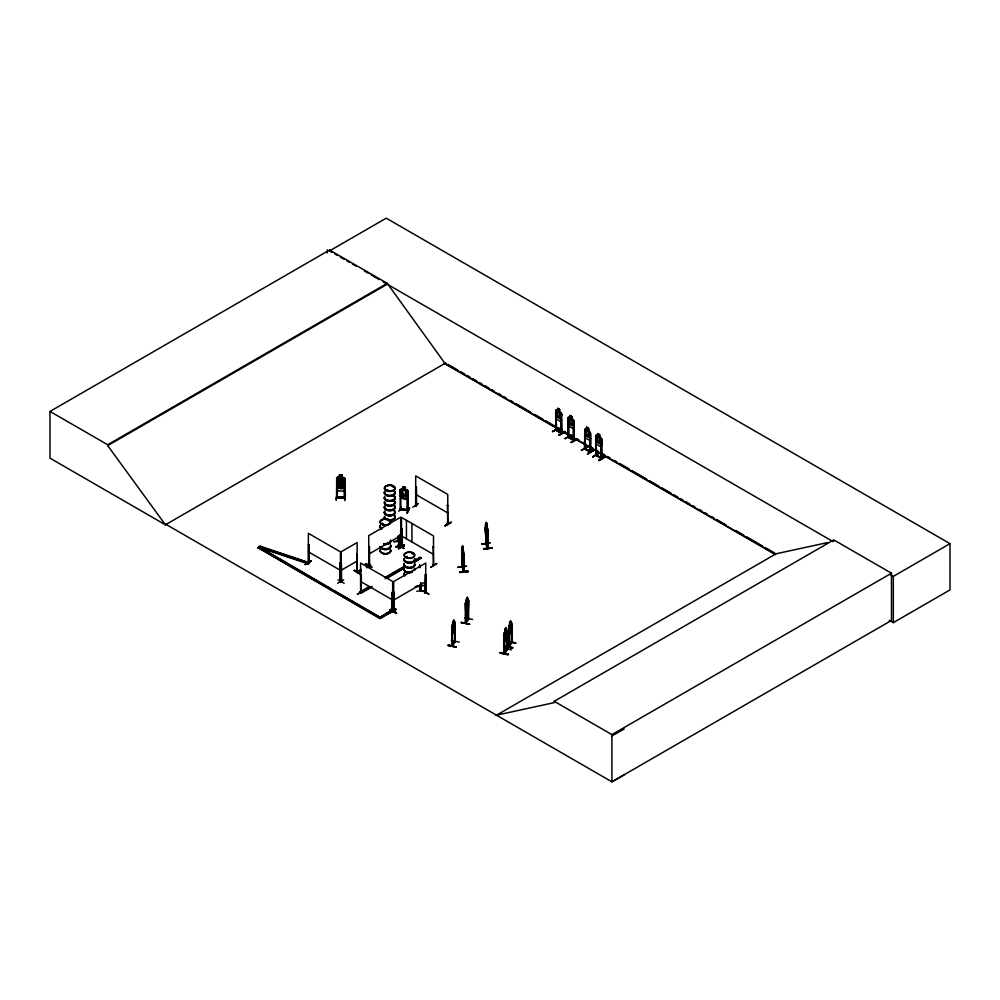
<?xml version="1.0" encoding="UTF-8"?>
<svg xmlns="http://www.w3.org/2000/svg" width="1000" height="1000" viewBox="0 0 1000 1000"><rect width="100%" height="100%" fill="white"/><g stroke="black" fill="none" stroke-linecap="round" stroke-linejoin="round"><path stroke-width="1.5" d="M398.625 541.938L398.15 536.925M399.65 545.875L399.675 535.037M398.325 541.55L400.125 545.6L398.475 541.475M420.938 582.913L420.8 591.138L419.237 586.312M421.075 583.35L421.087 591.112L419.65 585.7M462.587 567.475L462.512 556.688M419.913 566.625L420.087 567.5L419.787 565.788M454.862 627.788L454.637 630.538L452.188 634.038L454.525 630.475L454.625 621.375L451.925 626.2M468.088 607.688L468.312 604.938L468.088 607.688L465.637 611.188L465.325 603.312L468.075 598.525L467.275 606.475L466.337 607.875L465.825 606.812M506.737 638.013L507.05 635.288L506.825 638.038L504.375 641.538L506.825 638.038M486.325 529.837L486.887 531.3L486.062 525.25L485.887 544.237L485.7 523.938C484.613 523.312 486.012 545.788 487.488 539.125M343.975 491.112L345 488.913L344.038 491.188L337.525 490.825M343.988 482.025L337.587 481.788L336.662 482.475L339.45 481.737L339.45 479.462L342.225 479.588L342.212 481.925L343.525 482.762L343.525 487.013L342.137 488.762L339.538 488.65L338.15 486.763L338.15 482.512L339.538 481.812M342.225 479.588L339.438 479.513M342.212 481.925L345 482.8M456.025 646.975L447.95 645.512L456.05 647L448.113 644.875L456.012 647.013M461.388 622.625C486.475 627.413 444.288 619.125 469.438 624.175M500.125 652.962C507.638 652.3 514.188 656.812 500.125 652.962L508.05 654.712M500.275 652.412L508.2 654.125M500.262 652.712L508.212 654.5M504.6 646.3C528.913 651.963 488.237 641.812 512.525 648.088M504.75 646L512.663 647.812M512.675 647.513L504.762 645.688M337.612 477.2L336.688 477.887L336.562 497.788L345.037 498.038L336.712 497.8M336.675 477.938L339.45 477.275L339.462 474.938L342.238 475.087L342.225 477.413L345.012 478.312L344.825 498.25L344.913 478.338M336.675 484.038L337.537 486.35L344.05 486.688L345 484.475M337.425 479.137L336.637 479.263L337.425 479.137L337.3 497.85L337.512 496.962L336.6 496.887L336.55 497.762M337.537 486.35L344.05 486.688M336.175 500.112L336.938 494.85L336.175 499.738M345.012 497.525L337.4 496.938M344.025 477.512L337.562 477.175M344.188 479.487L344.95 479.525L344.188 479.487L344.237 498.212L344.175 497.5M344.062 497.675C348.338 496.5 334.475 497.438 337.3 497.15M344.637 500.562L345.425 495.288L344.7 500.213M344.175 583.288L338.025 579.913M386.438 489.8L387.75 490.112M387.512 489.888L386.5 489.975L387.225 490.175M386.388 490.35L387.6 489.812M382.762 523.337C380.225 525.087 385.15 523.413 381.9 523.65M382.612 523.95L382.175 523.513M392.975 486.8L393.188 486.875M388.387 520.112L388.938 520.6L388.425 520.087A5.3 3.062 0 0 0 393.95 518.987A5.3 3.062 0 0 0 394.338 515.6A5.3 3.062 0 0 1 393.95 518.987A5.3 3.062 0 0 1 388.375 520.075L388.537 520.05M405.838 557.112L406.825 556.487M407.362 557.025L405.863 556.912M412.113 553.638L412.738 553.2M412.113 553.5L412.887 553.75L412.612 553.175M412.337 553.337L412.262 553.663M451.95 626.175L452.287 624.925M465.375 603.35L467.4 597.263L466.5 598.9M504.375 632.337L504.025 633.675L506.812 628.862L507.175 649.575L507.488 648.425L506.85 648.85M508.95 625.688L508.6 646.912L511.662 642.337M454.913 641.4L451.95 645.425L454.637 641.538M451.962 645.987L451.875 626.163M452.287 645.588L452.525 627.188M454.65 641.912L454.538 621.35M455.225 641.675L452.275 646.15L452.375 625.413L452.85 621.6L453.938 620.125L453.9 622.525M465.988 622.863L465.337 622.525L466 622.112L465.65 623.3L465.688 604.275M468.075 619.138L468.762 618.075L468.137 618.4M468.113 619.175L468.7 600.275L468.438 619.225L468 598.5M504.7 653.188L504.075 652.875L506.85 649.038M507.225 649.5L504.387 653.138M504.45 653.075L504.762 652.487L504.1 652.8M504.712 653.238L504.712 652.537M506.863 649.45L507.15 630.562L507.475 649.188L504.438 653.637L504.562 632.913L505.037 629.1L506.125 627.612L506.1 630.013M511.325 642.362L509.012 646.225M508.55 646.875L509.212 645.8M511.325 642.175L511.975 641.75L511.65 642.913L511.587 622.612M511.35 642.75L511.637 623.888L511.938 642.4M511.925 641.838L511.562 642.425M511.925 642.513L508.925 646.975L508.862 645.788M487.188 532.087L486.887 533.125L486.025 529.05M365.412 563.95C371.075 564.438 376.5 571.1 365.412 563.95L371.475 567.362M365.712 563.7L371.737 567.188M390.163 609.75C402.962 618.675 393.025 607.762 390.163 609.763M466.388 598.775L465.688 623.25L468.713 618.8M509.6 624.725L509.012 646.9M560.875 421.587L561.663 413.663L559.688 411.725M584.6 435.15L585.138 437.8L589.837 440.438L590.45 438.512M589.837 440.438L590.513 438.562M601.625 444.975C600.175 450.012 603.513 439.162 600.938 437.738L596.337 435.087L595.85 435.575M455.288 641.637L454.938 623.062L455.012 641.988M485.887 544.237L487.575 548.475M485.962 543.787L487.925 548.462L487.575 528.612L485.725 524.025M405.35 498.862L405.475 487.362L402.8 486.912L402.775 489.237L400.1 489.6L400.925 498.1L407.2 499.175L408.15 497.013M552.712 431.637L558.725 428.175M565.05 438.8L571.075 435.3M587.55 446.987L581.263 450.35L587.275 446.887M592.737 456.887L598.737 453.438M412.713 507.212L418.4 503.625M398.475 548.737L404.45 545.25M419.738 586.8L419.188 585.75M308.337 563.112L309 563.438L309.15 544.775L308.4 544.587L308.938 544.9M309 562.762L308.312 562.4L309.212 563.312L309.15 544.775M339.812 580.588L340.725 580.8L339.825 580.763M371.875 586.975L361.188 593.138L360.938 591.95M369.363 586.487L360.012 591.888L361.188 593.138L360.85 591.95M415.65 505.688L415.712 475.913L447.75 494.412L447.812 524.2L447.4 523.013M416.538 505.188C415.025 504.038 417.362 507.1 415.85 505.5M402.088 546.85L401.4 546.5L402.3 547.4L402.238 528.875L401.475 528.675L402.238 528.875M402.312 546.7L401.625 546.35M447.738 523.525L447.137 523.138L447.75 523.488M433.525 565L432.912 564.663L433.5 565.05M433.188 546.75L433.525 565.675M400.1 489.6L400.2 509.513L400.962 509.588L400.325 508.6M402.863 498.438L402.8 486.912M405.438 487.413L402.775 486.962M400.925 498.1L407.2 499.175M407.375 492.2L408.2 492.163L407.375 492.2L407.3 510.712L408.137 510.863L408.15 490.9L407.2 489.938L400.988 489.012M555.662 430.15L561.663 433.55L561.6 413.663M556.525 430.35L555.925 411.5L556.475 430.288M561.575 433.562L561.475 432.837M567.987 436.562C569.963 436.887 567.45 436.35 568.1 437.3L568.038 417.425L568.65 426.15L573.337 428.775L574.012 426.912M570.075 415.438L569.087 422.3L570.075 424.7L571.912 425.763L572.9 424.5L572.9 420.25L571.912 418.925C574.15 416.337 566.962 414.25 572.038 416.575L572.038 418.85L573.95 420.838L574.012 440.688L568.062 437.25L568.275 418.625L568.587 437.6L568.812 425.112M573.925 440.688L573.825 439.975M568.312 437.125L574.225 440.562L573.612 421.712L573.35 440.3L573.612 421.712M584.862 448.137L584.763 448.075M585.1 430.725L584.562 430.412L585.312 430.6L585.087 449.263L585.312 448.4M590.112 439.538L589.938 452.05L590.112 433.375M595.662 455.363L596.337 435.087M596.562 455.6L595.95 436.75L596.462 455.5M601.025 457.738C606.462 459.85 587.238 450.675 601.237 457.812M400.962 490.913L400.138 490.95L400.962 490.913L400.763 509.613M401.312 507L398.825 511.337M408.113 510.825L400.075 509.462L400.95 508.713M401.05 508.75C409.4 509.65 412.375 511.613 400.225 509.288M401.05 508.95L408.288 510M409.475 508.025L407.025 513.112L409.575 508.375M407.137 513.075L409.513 508.325M419.263 566.512L419.925 567.463M462.025 547.312L463.638 551.962M369.475 546.7L368.725 546.9L369.475 546.7L369.475 565.275L369.325 564.375M401.037 547.05C399.575 547.737 401.65 545.712 400.387 546.688M393.5 611.15L394.075 610.85M424.913 593.05L425.575 591.987M485.613 534.487C483.663 518.125 488.25 536.962 487.287 531.725M451.287 640.387L459.25 642.163M454.613 641.225L455.05 641.325M451.925 645.975L452.287 645.1M451.975 646.05L454.938 641.562M466.5 599.663L467.1 598M453.05 621.75L453.65 620.85L453.05 622.513M451.812 628.337L454.862 623.837M464.625 617.812L472.575 619.475M468.537 618.488L465.375 623.237L465.412 603.325M509.05 630.487L509.55 631.562L510.988 627.587L510.613 620.95L509.55 622.45L509.637 624.75M505.238 629.25L505.838 628.35L505.238 630.013M509.712 622.587L510.325 621.688L509.712 623.337M508.875 625.725L511.3 622.2M504.425 634.625L504.5 653.562M509.175 628.013L509.212 646.475M503.525 647.875L511.312 649.825M507.85 641.488L515.938 643L508 641.2M356.812 572.413L357.137 553.775L356.838 572.45L361.25 569.963M386.438 489.712L387.137 490.462M386.575 490.325L386.8 489.6M392.413 486.613L393.263 486.55M388.325 520.425L388.762 520.175M258.05 547.65L380.037 618.075L393.2 611.05L380.037 618.663L258.05 547.65L260.038 546.15L309.225 562.612L308.637 562.288M258.05 548.225L260.038 546.15M309.1 562.5L308.275 563.325L259.212 546.975L331.6 589.35M259.212 547.55L308.275 563.913L309.1 563.088L260.038 546.725M454.862 640.925L454.913 642.075M368.762 565.337L369.263 564.412M368.975 564.837L369.55 564.513L368.663 564.763M369.45 565.25L368.938 547.013M400.262 547.163L400.775 528.4L400.988 547.038L400.775 517.15L368.725 535.65L368.875 565.55M394.288 611.013L394.012 592.388L393.625 611.35L394.288 611.013L394.012 592.388M425.7 592.875L425.788 592.112M386.575 489.675L386.35 490.45M406.275 556.55L407.062 556.85M407.212 557.325L406.987 556.55M487.413 548.038L487.7 529.5L487.9 548.413M487.525 547.825L486.1 543.7L486.4 522.413L486.575 524.8M568.038 417.425L570.138 417.825L570.138 415.55M462.512 567.487L462.612 545.712L463.013 556.438L462.275 552.35M341.388 562.863L341.625 581.475M354.412 570.45L360.288 574.05L354.288 570.513M360.288 574.05L354.263 570.2M415.913 487.038L416.012 505.55M305.113 564.55L311.425 560.862L305.45 564.35M305.363 564.637L311.375 560.862M340.2 581.175L340.1 562.65L340.65 581.438M340.65 562.962L339.888 562.775M400.487 547.337L400.988 528.513M447.413 505.225L447.75 524.163M447.962 505.538L447.212 505.35M403.963 548.263L398.25 545M337.663 583.237L343.675 579.812M400.238 546.462L400.5 546.688M368.725 565.4L369.538 565.163M398.537 548.825L404.5 544.95L398.537 548.438M360.812 574.125L360.938 592.625M444.988 525.85L450.988 522.388M450.95 522.062L444.963 525.525M451.238 522.562L445.238 526.013M433.725 547.062L432.975 546.862M362.663 591.462L357.325 594.2L363.625 590.9M361.325 592.875L360.6 592.75L361.35 592.863M361.413 592.3L360.525 592.062M432.912 564.85L433.738 564.862M360.6 592.812L360.6 563L392.65 581.5L392.713 611.275L392.1 611L392.312 592.312L392.85 611.1M392.85 592.625L392.1 592.438M394.225 592.5L393.475 592.7M425.125 593.175L425.513 574.2L425.575 592.663M422.987 590.8L429.038 594.25L422.738 590.9M392.038 610.413L392.6 611.25M392.713 610.612L392.238 610.1L381.35 616.55M395.812 609.1L389.825 612.962L395.838 609.15M389.875 612.938L395.875 609.475M424.913 592.375L425.725 592.212M425.513 592.7L425.513 574.2M166.15 524.462L165.5 524.85L50 458.162L50 411.438L329.55 250.037L387.262 283.35L444.975 363.4L775.4 554.175M329.55 250.037L329.55 250.9L386.238 218.175L950 543.663L950 589.913L893.312 622.638L889.262 620.288M50 411.438L107.713 444.75L387.262 283.35M624.15 774.85L611.912 781.825L166.075 524.425L165.413 524.8L107.713 445.613L387.262 284.212M165.413 524.8L445.625 363.025M557.663 408.35L559.688 409.45L559.562 411.8L560.55 413.125L560.55 417.375L559.562 418.625L557.725 417.562L556.737 415.175L556.737 410.925L557.725 410.737L557.725 408.312L559.688 409.45M561.263 419.212L561.062 433.275L561.263 414.588L561.875 433.438L555.925 430L555.688 410.3L557.788 410.7M560.9 412.5L556.337 409.938M555.688 416.4L556.287 419.012L555.75 416.362M561.812 414.9L561.062 414.7M561.6 419.812L560.925 421.688L556.287 419.012M558.763 427.9L552.425 431.562L558.763 428.288M573.95 420.838L573.325 419.588L568.688 417.075M574.163 422.025L573.413 421.838M568.65 426.15L568.162 423.512M561.2 432.562L556.325 429.988L561.663 432.875M558.8 434.875L564.812 431.425M565.1 431.938L559.062 435.35L565.075 431.887M571.112 435.037L565.1 438.5M586.5 427.137L588.538 428.237L589.4 431.912L589.4 436.163L588.413 437.413L586.575 436.35L585.588 433.963L585.588 429.712L586.575 429.525L586.638 427.212L588.538 428.237M368.725 554.15L400.775 535.65M341.112 570.288L357.137 561.038M588.538 430.513L588.413 428.312M573.55 439.7L568.675 437.113L574.012 440.012M577.2 438.888L571.112 442.362L577.163 438.812M571.438 442.512L577.45 439.038L571.2 442.362M361.25 569.375L357.238 571.688L358.413 572.362L361.075 570.825M366.587 566.3L369.25 564.75L370.425 565.425L367.75 567.55M597.75 433.55L596.763 440.425L597.75 442.812L599.587 443.875L600.575 442.625L600.575 438.375L599.587 437.038L599.663 434.725L597.688 433.587L599.663 434.725L599.725 436.962M366.413 567.737L370.425 565.425M595.712 435.538L595.75 455.438L601.688 458.8L601.625 438.9M357.113 572.263L358.413 572.95L361.075 571.4M595.712 441.65L596.325 444.263L601.013 446.9M601.3 446L601.087 458.525L601.3 439.825L601.9 458.675L596.013 455.213M601.838 440.138L601.087 439.95M587.612 453.625C606.413 443.325 574.837 461.175 593.675 450.513M596.462 454.825L595.688 454.65L596.35 455.037M592.788 457L598.787 453.15L592.788 456.613M385.4 577.238L404.1 566.438M414.775 560.275L420.125 557.188L421.287 557.863L414.613 562.3M360.012 592.463L362.688 590.925M365.363 589.388L369.363 587.075M385.4 577.812L404.1 567.025M414.775 560.85L420.125 557.762L421.287 558.438M371.875 586.4L361.188 592.562L360.012 591.888M385.225 578.688L403.925 567.888M414.613 561.712L421.287 557.863M386.562 578.488L403.925 568.462M598.787 460.087L604.837 456.65L599.113 460.625M598.787 460.475L605.125 457.15M393.688 600.075L425.725 581.575M392.038 609.8L380.025 617.312M495.85 715.575L776.062 553.787L827.688 542.562M496.5 715.188L554.212 702.638L554.212 701.3L833.763 539.9L891.475 573.212L891.475 620.425L611.912 781.825L611.912 734.613L891.475 573.212M833.763 541.237L833.112 541.625L383.237 281.887M890.638 574.837L893.312 576.388L950 543.663M407.375 510.525L407.463 492.038M611.912 735.962L624.15 728.988M398.612 542L398.6 535.788M463.462 571.312L463.4 570.75M388.137 520.6L388.762 520.462M407.175 557.225L406.087 557.225M402.863 489.325L401.525 489.862L401.525 494.113L402.863 496.163L405.35 496.587L406.688 494.988L406.688 490.737L405.35 489.75L407.2 489.938M408.088 510.163L408 510.863M393.725 611.325L393.688 581.575L425.725 563.075L425.725 592.888M416.012 504.875L415.737 505.037M340.037 580.45L340.5 581.625L340.438 551.85L308.4 533.35L308.275 563.913M433.125 564.538L433.5 565.725M584.712 448.75L590.737 452.2L590.65 433.688L589.9 433.488M601.237 457.612L601.613 458.8M486.25 526.862L486.75 528.575M486.875 528.425L487.175 532.275M485.712 537.25L487.2 540.925M486.912 523.987L486.863 537.562L485.95 533.488M487.3 527.288L487.6 528.638M485.7 530.037L487.3 536.487L487.6 534.75M481.65 543.975L490.05 542.8L481.763 544.25M481.737 544.125L489.963 542.888M483.6 548.65L492 548.237L483.612 548.713M394.025 541.712L402.438 540.612L394.1 541.587M398.612 541.525L399.837 546.312L399.825 535.462M395.838 546.438L404.162 545.475M395.85 546.8L404.237 545.988M463.125 547.3L463.013 549.612M463.913 553.263L463.925 571.825L462.375 567.05L463.512 571.087M462.262 556.038L463.462 559.8L463.525 558.025C463.65 565.125 460.588 546.625 462.1 547.225L462.225 567.513M462.163 556.087L462.1 553.325M419.775 567.275L419.775 565L419.925 567.525M420.2 566.6L419.688 565.013M466.312 566.263L458.025 567.075M458.013 567.35L466.375 566.175M459.6 571.9L467.962 571.038L459.6 571.912L459.688 572.55L468.038 571.638L459.613 572.225M459.6 572.288L468.038 571.6M416.512 586.337L423.562 585.462L415.188 586.638M416.775 591.225L425.138 590.65M397.975 545.1L404.012 548.55M401.688 547.062L401.688 528.562M433.488 565.688L433.525 535.938L401.475 517.438L401.512 547.238M556.213 429.762L555.65 429.412L556.163 430.412M590.4 452.312L590.45 432.45L585.163 428.638L584.562 448.988L590.45 452.3L589.938 451.375M595.95 454.575L596.275 455.725M506.012 630L506.012 636.825L505.062 638.225L504.562 637.163M487.688 547.95L487.7 529.5M402.863 490.087L405.35 490.513M402.863 494.338L405.35 494.762M511.525 622.513L511.587 628.675M510.525 623.2L510.613 620.95M468.387 618.75L466 622.312M505.037 631.375L505.15 629.138M461.512 622.4L469.475 624.163M508.512 633.125L508.938 634.888L511.275 631.325L508.85 634.875L508.537 633.062M504.025 639.788L504.062 633.663M507.875 641.388L515.788 643.15M404.312 568.7A5.312 3.062 0 0 0 406.2 571.925L406.413 572M398.275 541.975L398.3 535.825M462.375 567.05L463.638 571.85L463.35 550.662M419.338 586.825L419.288 586.087M416.163 505.95L416.25 487.475M308.7 562.987L308.6 544.462M361.05 593.038L361.15 574.55M393.413 610.562L393.413 611.237M340.438 581.587L340.1 562.65M329.55 250.9L332.238 252.45M334.925 254L337.612 255.55M340.288 257.1L344.312 259.425M347 260.975L349.688 262.525M352.375 264.075L356.4 266.4M364.45 271.05L368.475 273.375M371.163 274.925L379.212 279.562M448.325 364.575L457.762 370.025M460.462 371.587L464.513 373.925M467.2 375.475L469.9 377.038M472.6 378.587L476.65 380.925M479.35 382.488L482.038 384.05M484.738 385.6L488.787 387.938M491.488 389.5L494.175 391.05M498.225 393.387L500.925 394.95M503.625 396.5L506.312 398.062M510.363 400.4L513.062 401.95M515.763 403.512L530.6 412.075M534.637 414.412L542.737 419.087M545.425 420.637L554.875 426.087M557.562 427.65L561.613 429.988M564.312 431.538L567.013 433.1M569.712 434.663L573.75 436.987M576.45 438.55L579.15 440.112M583.188 442.438L585.887 444M588.587 445.562L592.638 447.9M595.337 449.45L598.025 451.012M600.725 452.562L604.775 454.9M607.475 456.463L610.163 458.013M614.212 460.35L616.912 461.912M619.612 463.462L629.05 468.913M631.75 470.475L646.587 479.038M649.275 480.6L658.725 486.05M661.413 487.6L670.863 493.062M673.55 494.613L677.6 496.95M680.3 498.512L683 500.062M685.7 501.625L689.737 503.963M692.438 505.513L695.138 507.075M699.175 509.412L701.875 510.962M704.575 512.525L707.275 514.075M711.325 516.413L714.013 517.975M716.712 519.525L726.15 524.987M735.6 530.438L743.688 535.1M746.388 536.663L762.575 546M765.263 547.562L774.712 553.013M444.087 363.275L560.462 430.462M563.162 432.025L567.225 434.363M569.925 435.925L775.6 554.675M590.65 451.438L585.163 448.775L590.662 451.488M415.712 494.412L447.75 512.913M401.475 535.938L433.525 554.438M370.425 566.013L369.25 565.337L369.263 546.575M360.6 581.5L392.65 600M308.4 551.85L340.438 570.35M554.212 701.3L611.912 734.613M393.2 611.05L392.125 610.312M259.212 546.975L381.188 617.987L334.288 590.9M392.125 610.988L392.312 592.312M555.712 430.15L555.75 410.262M398.2 541.275L400.175 546.25L399.963 535M420.725 591.112L420.637 582.938M452.375 629.663L452.875 630.725L454.325 626.763L453.85 620.1M486.375 528.387L486.75 529.325M486.262 530.025L486.863 535.737L486.262 534.275M486.3 522.425L486.975 524M486.425 523.188L486.788 524.888L486.425 523.95M485.887 543.5L485.75 543.8M337.587 490.812L336.662 488.525L337.512 490.887M400.213 495.65L401.012 497.987M462.625 546.5L462.925 547.45M462.625 547.263L462.925 548.212M467.95 571L468.038 571.65M462.238 567.087L463.825 571.375L463.762 552.837M419.338 566.312L419.7 567.425M419.412 586.375L420.725 590.363M404.237 546.05L395.925 547.038M504.062 639.725L504.462 641.562M451.95 632.25L452.287 633.95M451.875 632.238L452.262 634.062M893.312 576.388L893.312 622.638M586.575 427.1L586.575 429.525M585.312 430.6L585.163 449.263M584.775 430.288L584.562 448.988L584.5 448.2M504.15 633.675L504.113 653.587M467.312 597.25L467.362 599.675M416.463 487.35L416.525 505.887M411.938 523.475L411.938 541.975M408.025 490.962L408.025 497.038M406.438 520.3L406.438 538.8M402.025 528.987L402.088 547.525M361.35 574.438L361.188 593.138M357.05 572.575L357.137 542.537L341.112 551.788L341.087 581.55M327.287 249.862L327.287 252.925M107.713 444.75L107.713 445.613M388.062 524.913A5.275 3.05 0 0 1 380.163 522.537A5.275 3.05 0 0 1 387.225 519.412A5.275 3.05 0 0 1 389.15 524.425M381.675 529.125A5.3 3.062 0 0 1 380.3 526.175M381.688 528.263A5.288 3.05 0 0 1 380.312 525.325M381.625 528.862A5.375 3.1 0 0 1 380.238 525.862M381.625 528.6A5.375 3.1 0 0 1 380.238 525.6M390.525 549.812A5.275 3.05 0 0 1 385.425 553.65A5.275 3.05 0 0 1 380.325 549.812M390.538 545.825A5.3 3.062 0 0 1 386.112 549.65A5.3 3.062 0 0 1 380.125 546.625M390.55 550.1A5.312 3.062 0 0 1 385.425 553.962A5.312 3.062 0 0 1 380.3 550.1M390.613 545.525A5.375 3.1 0 0 1 386.812 549.325A5.375 3.1 0 0 1 380.238 547.125M390.613 545.262A5.375 3.1 0 0 1 386.812 549.062A5.375 3.1 0 0 1 380.238 546.862M390.538 544.975A5.288 3.05 0 0 1 386.788 548.713A5.288 3.05 0 0 1 380.312 546.55M390.538 540.725A5.3 3.062 0 0 1 384.05 544.475M390.613 540.15A5.375 3.1 0 0 1 384.038 543.95M390.712 540.662A5.288 3.05 0 0 1 384.05 543.612M390.613 540.413A5.375 3.1 0 0 1 384.038 544.212M390.55 549.925A5.312 3.062 0 0 1 385.425 553.787A5.312 3.062 0 0 1 380.3 549.925M394.325 490.812A5.288 3.05 0 0 1 390.438 495.363A5.288 3.05 0 0 1 384.637 491.538M394.325 496.763A5.288 3.05 0 0 1 390.438 501.325A5.288 3.05 0 0 1 384.637 497.5M394.4 496.45A5.375 3.1 0 0 1 390.438 501.075A5.375 3.1 0 0 1 384.55 497.2M394.4 496.188A5.375 3.1 0 0 1 390.438 500.812A5.375 3.1 0 0 1 384.55 496.938M394.4 491.337A5.375 3.1 0 0 1 390.438 495.962A5.375 3.1 0 0 1 384.55 492.088M394.4 491.075A5.375 3.1 0 0 1 390.438 495.7A5.375 3.1 0 0 1 384.55 491.825M394.325 491.662A5.288 3.05 0 0 1 390.438 496.213A5.288 3.05 0 0 1 384.637 492.4M394.338 495.913A5.3 3.062 0 0 1 390.438 500.475A5.3 3.062 0 0 1 384.625 496.65M394.338 501.05A5.3 3.062 0 0 1 390.438 505.613A5.3 3.062 0 0 1 384.625 501.788M394.312 500.75A5.275 3.05 0 0 1 391.112 505.213A5.275 3.05 0 0 1 384.462 502.275M394.338 501.238A5.312 3.062 0 0 1 390.438 505.812A5.312 3.062 0 0 1 384.613 501.987M394.325 505.363A5.288 3.05 0 0 1 390.438 509.913A5.288 3.05 0 0 1 384.637 506.087M394.338 511.312A5.3 3.062 0 0 1 390.438 515.875A5.3 3.062 0 0 1 384.625 512.05M394.4 511A5.375 3.1 0 0 1 390.438 515.625A5.375 3.1 0 0 1 384.55 511.75M394.4 510.737A5.375 3.1 0 0 1 390.438 515.363A5.375 3.1 0 0 1 384.55 511.488M394.338 510.462A5.3 3.062 0 0 1 390.438 515.025A5.3 3.062 0 0 1 384.625 511.2M394.4 505.887A5.375 3.1 0 0 1 390.438 510.513A5.375 3.1 0 0 1 384.55 506.637M394.4 505.625A5.375 3.1 0 0 1 390.438 510.25A5.375 3.1 0 0 1 384.55 506.375M394.325 506.213A5.288 3.05 0 0 1 390.438 510.763A5.288 3.05 0 0 1 384.637 506.95M387.088 519.775A5.3 3.062 0 0 1 384.625 516.325A5.3 3.062 0 0 0 386 519.3M394.312 515.3A5.275 3.05 0 0 1 393.925 518.675A5.275 3.05 0 0 1 388.375 519.763M387.1 519.462A5.275 3.05 0 0 1 384.462 516.825M394.312 501.512A5.275 3.05 0 0 1 391.112 505.975A5.275 3.05 0 0 1 384.462 503.025M414.55 568.362A5.288 3.05 0 0 1 414.012 570.688M412.088 571.8A5.288 3.05 0 0 1 406.213 571.575A5.288 3.05 0 0 1 404.325 568.362M414.55 559.275A5.288 3.05 0 0 1 409.438 563.125A5.288 3.05 0 0 1 404.325 559.275M414.562 558.413A5.3 3.062 0 0 1 409.438 562.275A5.3 3.062 0 0 1 404.312 558.413M414.562 564.375A5.3 3.062 0 0 1 409.438 568.225A5.3 3.062 0 0 1 404.312 564.375M414.625 564.075A5.375 3.1 0 0 1 409.438 567.975A5.375 3.1 0 0 1 404.25 564.075M414.625 563.812A5.375 3.1 0 0 1 409.438 567.712A5.375 3.1 0 0 1 404.25 563.812M414.55 563.525A5.288 3.05 0 0 1 409.438 567.362A5.288 3.05 0 0 1 404.325 563.525M414.625 558.962A5.375 3.1 0 0 1 409.438 562.875A5.375 3.1 0 0 1 404.25 558.962M414.625 558.7A5.375 3.1 0 0 1 409.438 562.612A5.375 3.1 0 0 1 404.25 558.7M414.562 568.7A5.312 3.062 0 0 1 414.562 570.288M412.088 572.15A5.312 3.062 0 0 1 406.2 571.925M409.438 572.962A5.288 3.05 0 0 1 404.325 569.125M412.088 572.312A5.312 3.062 0 0 1 410.812 572.612M409.438 572.712A5.312 3.062 0 0 1 404.312 568.862M414.562 568.862A5.312 3.062 0 0 1 414.75 569.65M404.312 575.413A5.3 3.062 0 0 1 404.312 573.825M404.862 575.288A5.288 3.05 0 0 1 404.325 572.975M404.787 575.875A5.375 3.1 0 0 1 404.25 573.513M404.787 575.612A5.375 3.1 0 0 1 404.25 573.25M486.987 537.362L486.438 533.875C485.6 539.5 485.875 522.438 486.425 532.837L486.763 531.587L486.987 537.362M511.525 628.612L511.3 631.362L511.613 628.638M339.462 474.938L342.238 475.087L342.137 477.488L343.525 478.325L343.525 482.562L342.137 484.312L339.538 484.175L338.15 482.287L338.15 478.038L339.538 477.35L339.55 475.025M390.45 609.5L396.488 612.987L390.438 609.538M343.263 488.05L342.362 488.075L340.838 485.8L338.425 487.9L340.238 485.275L338.5 482.6L340.788 484.787L343.15 482.812L341.388 485.35L343.263 488.05M467.275 600.413L466.337 601.812L466.337 606.062L467.275 604.663L467.275 600.413M453.812 623.263L452.875 624.663L452.875 628.913L453.812 627.513L453.812 623.263M506.012 630.763L505.062 632.163L505.062 636.4L506.012 635L506.012 630.763M510.487 624.087L509.55 625.487L509.55 629.738L510.487 628.337L510.487 624.087M436.688 563.538L430.7 567.4L436.712 563.575M491.9 547.913L483.612 549.012L491.912 547.95M462.375 548.55L463.013 554.612L462.375 548.55M341.662 480.025L340 479.938L340 480.7L341.662 480.775L341.662 480.025M342.137 482.7L339.538 482.575L339.538 486.825L342.137 486.95L342.137 482.7M341.675 475.562L340 475.475L340 476.238L341.675 476.325L341.675 475.562M342.137 478.25L339.538 478.113L339.538 482.362L342.137 482.5L342.137 478.25M404.913 487.775L403.3 487.512L403.3 488.263L404.913 488.537L404.913 487.775M559.237 409.712L558.05 409.025L559.237 410.475L559.237 409.712M571.587 416.838L570.4 416.163L571.587 417.6L571.587 416.838M588.075 428.5L586.9 427.812L588.075 429.263L588.075 428.5M599.263 434.95L598.075 434.275L599.263 435.712L599.263 434.95M559.562 412.562L557.725 411.5L557.725 415.737L559.562 416.8L559.562 412.562M571.912 419.688L570.075 418.625L570.075 422.875L571.912 423.938L571.912 419.688M588.413 431.35L586.575 430.288L586.575 434.538L588.413 435.6L588.413 431.35M599.587 437.8L597.75 436.737L597.75 440.988L599.587 442.05L599.587 437.8M382.775 524.462A5.288 3.05 0 0 0 390.712 521.825A5.288 3.05 0 0 0 382.775 519.175A5.288 3.05 0 0 0 382.775 524.462M382.762 524.663A5.312 3.062 0 0 0 390.737 522.013A5.312 3.062 0 0 0 382.762 519.362A5.312 3.062 0 0 0 382.762 524.663M387.1 490.7A5.275 3.05 0 0 0 395.025 488.062A5.275 3.05 0 0 0 387.1 485.412A5.275 3.05 0 0 0 387.1 490.7M387.1 491.125A5.275 3.05 0 0 0 395.025 488.475A5.275 3.05 0 0 0 387.1 485.838A5.275 3.05 0 0 0 387.1 491.125M385.988 490.387A5.312 3.062 0 0 0 394.875 489.025A5.312 3.062 0 0 0 388.363 485.262A5.312 3.062 0 0 0 385.988 490.387M406.8 557.575A5.275 3.05 0 0 0 414.712 554.938A5.275 3.05 0 0 0 406.8 552.3A5.275 3.05 0 0 0 406.8 557.575M406.8 558A5.275 3.05 0 0 0 414.712 555.363A5.275 3.05 0 0 0 406.8 552.712A5.275 3.05 0 0 0 406.8 558"/></g></svg>
